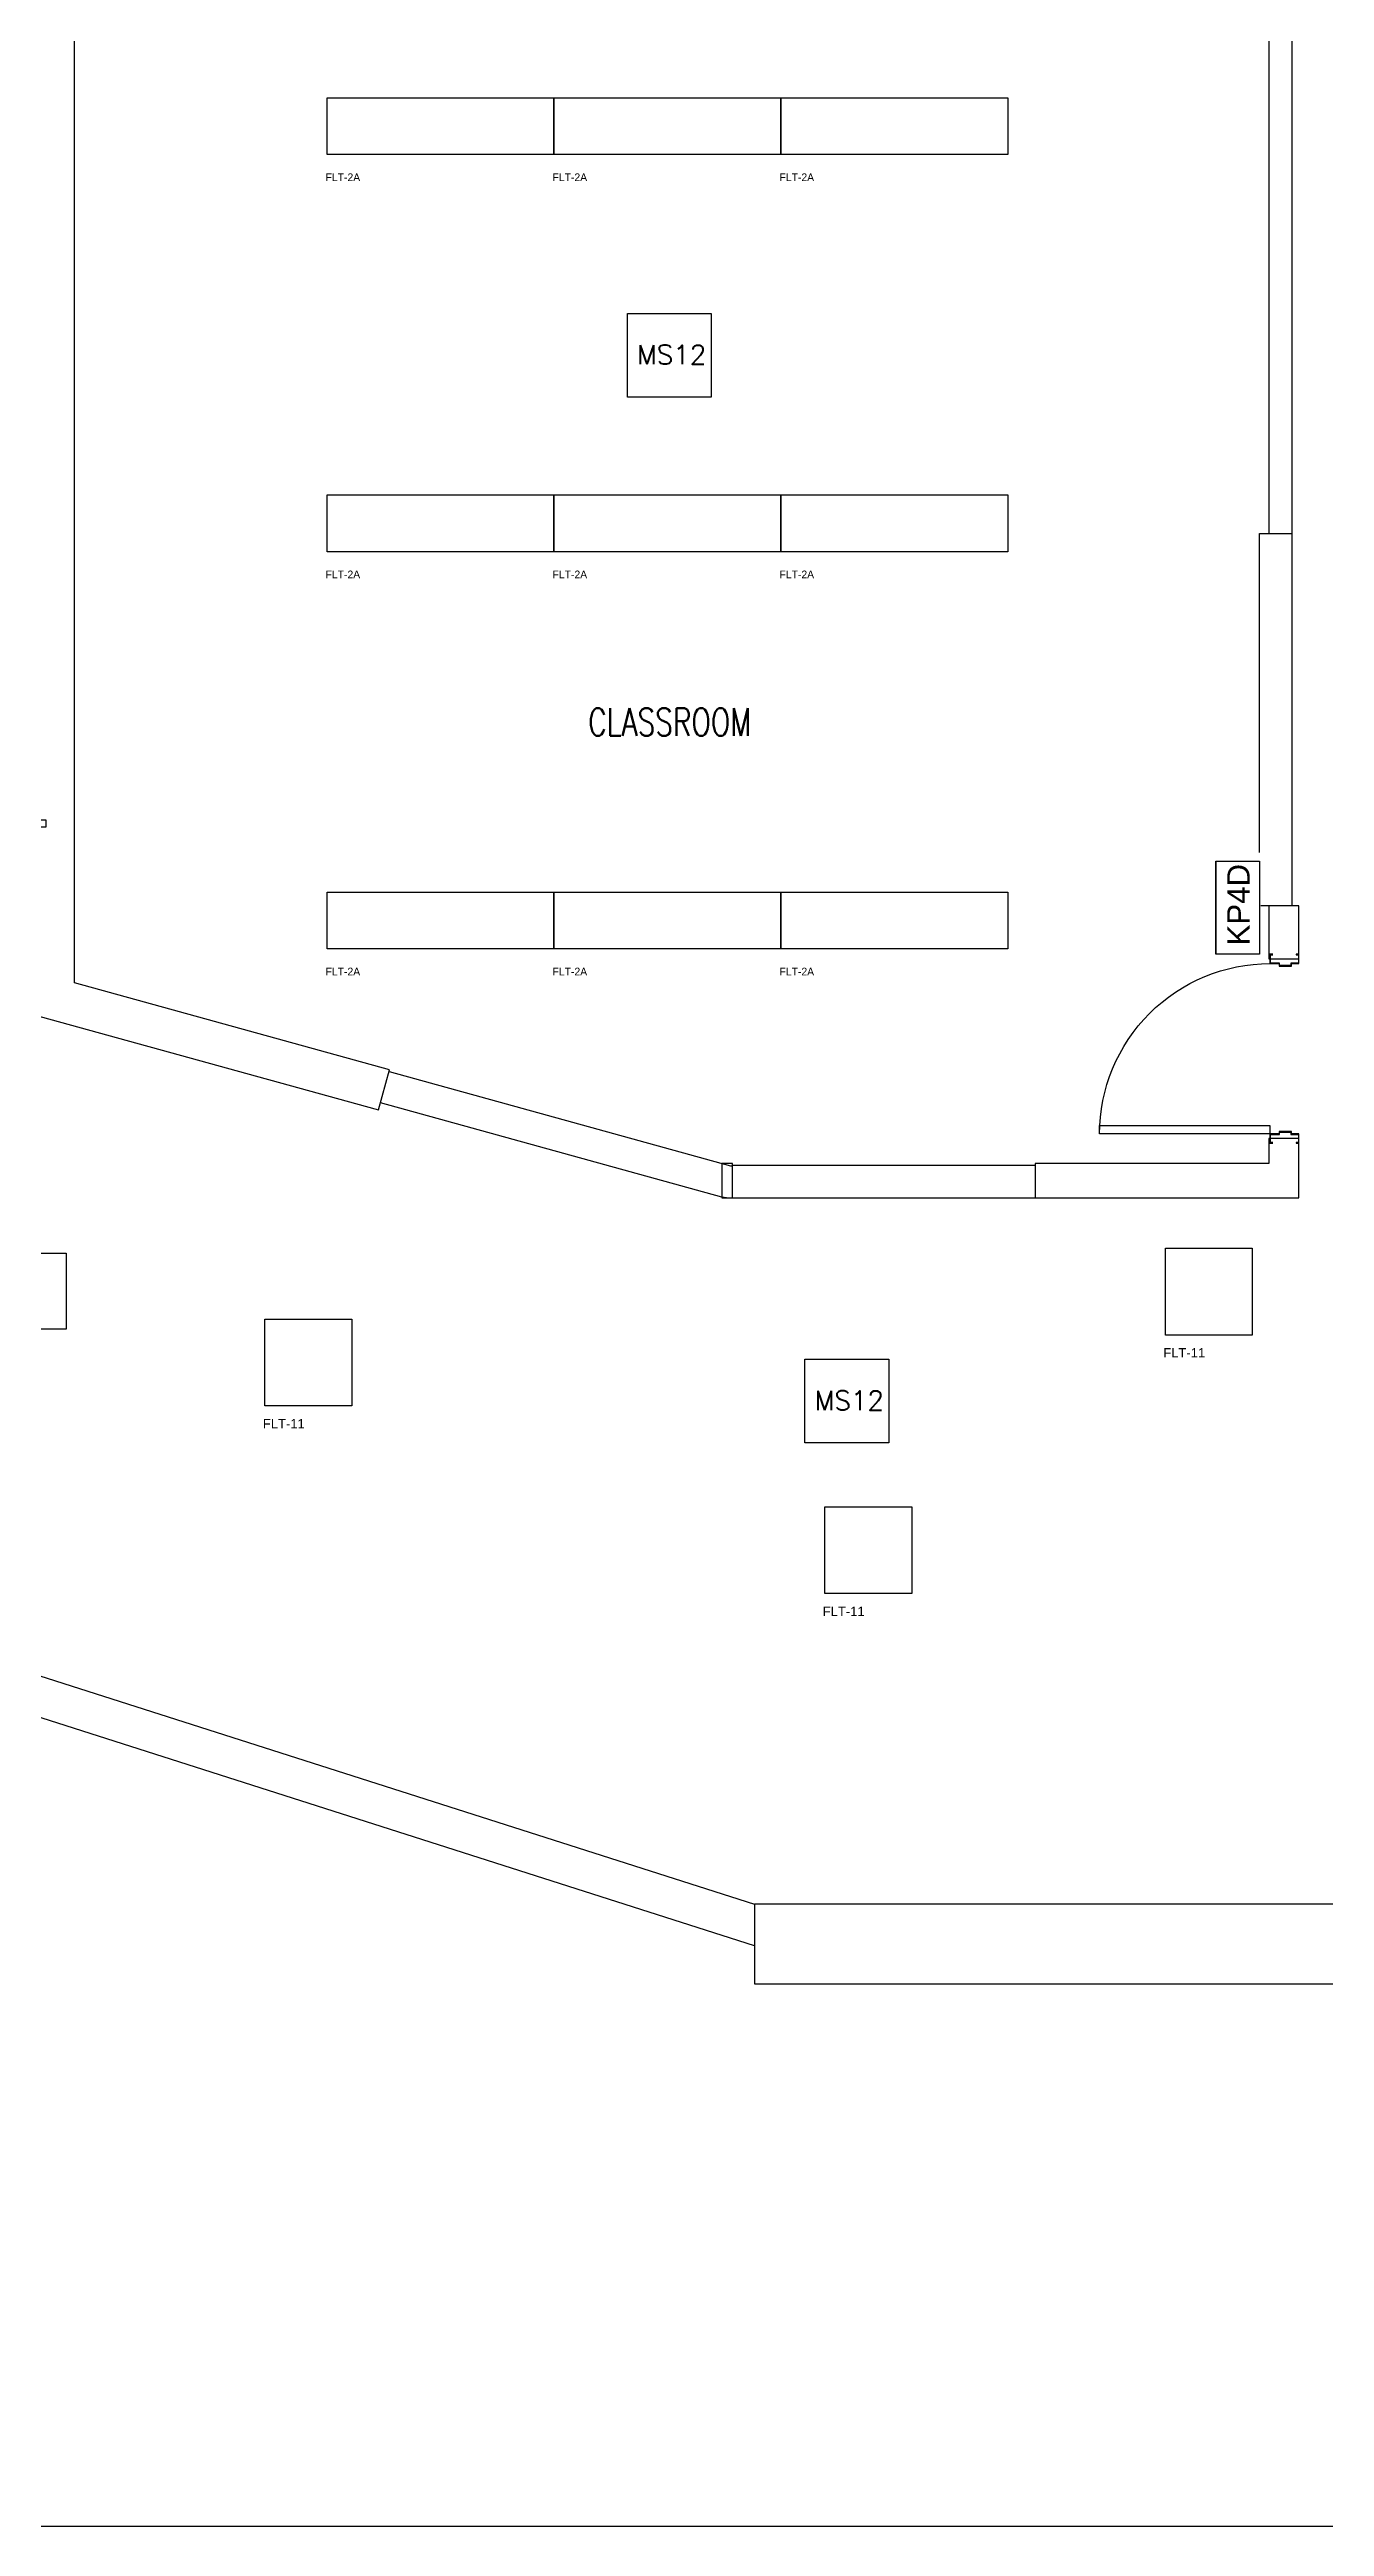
# Model space of a CAD drawing. Header units: feet. Extents: x 0 to 2831, y 0 to 3280.
# Drawn here: x 1637 to 2048, y 0 to 798 of the extents above; entities that cross this region are included whole.
import ezdxf
from ezdxf.enums import TextEntityAlignment as Align

# ---------------------------------------------------------------- set-up
doc = ezdxf.new("R2018")
doc.units = ezdxf.units.FT
doc.header["$MEASUREMENT"] = 0
doc.layers.get('0').update_dxf_attribs({"color": 255})
for name, color, linetype in [('FLT-FIXTURES', 3, 'Continuous'), ('FLT-NOTES', 7, 'Continuous'), ('FLT-PERIPHERALS', 6, 'Continuous')]:
    doc.layers.add(name, color=color, linetype=linetype)
doc.styles.add('SC-TEXT', font='romans.shx', dxfattribs={"width": 0.75})
doc.styles.add('SIMPLEX', font='simplex.shx')
doc.styles.get("Standard").update_dxf_attribs({"font": 'arial.ttf'})

# ---------------------------------------------------------------- blocks, each defined once
blk = doc.blocks.new('FLT-2A')
at = {"layer": 'FLT-FIXTURES'}
blk.add_lwpolyline([(0, 18.29), (73.15, 18.29), (73.15, 0), (0, 0)], close=True, dxfattribs=at)
at = {"lineweight": 30}
blk.add_attdef('FLT-2A', text='', height=4, dxfattribs=at).set_placement((-0.46, -6.08), align=Align.TOP_LEFT)
blk = doc.blocks.new('FLT-11')
at = {"layer": 'FLT-FIXTURES'}
blk.add_lwpolyline([(0, 28), (28, 28), (28, 0), (0, 0)], close=True, dxfattribs=at)
blk.add_attdef('FLT-11', (-0.67, -7.23), '', height=3)
blk = doc.blocks.new('FLT-MS12')
at = {"layer": 'FLT-PERIPHERALS'}
blk.add_lwpolyline([(0, 27), (27, 27), (27, 0), (0, 0)], close=True, dxfattribs=at)
at = {"layer": 'FLT-PERIPHERALS', "insert": (3.08, 16.79), "char_height": 6.21, "attachment_point": 1, "style": 'SIMPLEX'}
blk.add_mtext('MS12', dxfattribs=at)
blk = doc.blocks.new('FLT-KP4D')
at = {"layer": 'FLT-PERIPHERALS', "lineweight": 30, "insert": (2.84, 10.34), "char_height": 7.201, "attachment_point": 1, "bg_fill": 2}
blk.add_mtext('KP4D', dxfattribs=at)
at = {"layer": 'FLT-PERIPHERALS'}
blk.add_lwpolyline([(0, 14), (30, 14), (30, 0), (0, 0)], close=True, dxfattribs=at)

msp = doc.modelspace()

# ---------------------------------------------------------------- linework, layer by layer
msp.add_line((2037.47, 1146.45), (2037.47, 522.4))
for points in [[(0, 3279.74), (2831.29, 3279.74), (2831.29, 0), (0, 0)], [(1864.24, 200.55), (1864.24, 174.93), (2196.27, 174.93), (2196.27, 175.32), (2197.05, 175.32), (2197.05, 174.93), (2283.34, 174.93), (2283.34, 175.32), (2284.12, 175.32), (2284.12, 174.93), (2360.77, 174.93), (2360.77, 173.55), (2386.39, 173.55), (2386.39, 200.55)]]:
    msp.add_lwpolyline(points, close=True)
for points in [[(2030.03, 1026.45), (2030.03, 993.93), (1638.2, 993.93), (1638.2, 941.13), (2030.03, 941.13), (2030.03, 642.4)], [(1226.67, 999.72), (1226.67, 619.91), (1227.2, 619.91), (1227.13, 619.68), (1449.65, 550.07), (1635.86, 550.07), (1635.86, 547.75), (1633.58, 547.75), (1633.58, 486.87), (1743.11, 456.65), (1746.65, 469.49), (1645.04, 497.52), (1645.04, 941.13)], [(2031.35, 506.77), (2030.39, 506.77), (2030.39, 503.77), (2033.33, 503.77), (2033.33, 502.99), (2037.35, 502.99), (2037.35, 503.77), (2039.75, 503.77), (2039.75, 522.4), (2026.97, 522.4), (2026.97, 642.4), (2037.47, 642.4)], [(1068.87, 588.44), (1201.07, 412.48), (1864.24, 200.55)], [(1864.24, 187.13), (1193.21, 401.57), (1058.61, 580.73)], [(2030.03, 522.4), (2030.03, 505.27), (2039.75, 505.27)], [(2039.75, 506.77), (2038.79, 506.77), (2038.79, 506.59), (2039.57, 506.59), (2039.57, 503.95), (2037.17, 503.95), (2037.17, 503.17), (2033.51, 503.17), (2033.51, 503.95), (2030.57, 503.95), (2030.57, 506.59), (2031.35, 506.59)], [(1746.51, 468.97), (1856.52, 438.62), (1856.89, 438.62), (1857.13, 438.8), (1954.71, 438.8)], [(1855.27, 428.3), (1853.73, 428.5), (1743.72, 458.85)], [(2039.75, 447.37), (2030.03, 447.37), (2030.03, 439.34), (1954.71, 439.34), (1954.71, 428.3)], [(1975.49, 448.87), (1975.49, 451.57), (2030.39, 451.57), (2030.39, 445.87), (2031.35, 445.87)], [(2031.35, 446.05), (2030.57, 446.05), (2030.57, 448.69), (2033.51, 448.69), (2033.51, 449.47), (2037.17, 449.47), (2037.17, 448.69), (2039.57, 448.69), (2039.57, 446.05), (2038.79, 446.05), (2038.79, 445.87), (2039.75, 445.87)]]:
    msp.add_lwpolyline(points)
msp.add_lwpolyline([(1857.13, 428.3), (1857.13, 439.34), (1853.75, 439.34), (1853.75, 428.3), (2039.75, 428.3), (2039.75, 448.87), (2037.35, 448.87), (2037.35, 449.65), (2033.33, 449.65), (2033.33, 448.87), (1975.49, 448.87, -0.414214), (2030.39, 503.77)], format="xyb")
at = {"layer": 'FLT-NOTES'}
msp.add_lwpolyline([(1562.74, 410.39), (1642.36, 410.39), (1642.36, 385.94), (1562.74, 385.94)], close=True, dxfattribs=at)

# ---------------------------------------------------------------- block references
at = {"layer": 'FLT-FIXTURES'}
ref = msp.add_blockref('FLT-2A', (1726.47, 764.56), dxfattribs=at)
lines = msp.add_mtext('FLT-2A', dxfattribs={"layer": '0', "insert": (1726, 758.48), "char_height": 2.5, "attachment_point": 1})
ref.add_attrib('FLT-2A', '', (1726, 758.48)).embed_mtext(lines)
ref = msp.add_blockref('FLT-2A', (1799.62, 764.56), dxfattribs=at)
lines = msp.add_mtext('FLT-2A', dxfattribs={"layer": '0', "insert": (1799.16, 758.48), "char_height": 2.5, "attachment_point": 1})
ref.add_attrib('FLT-2A', '', (1799.16, 758.48)).embed_mtext(lines)
ref = msp.add_blockref('FLT-2A', (1872.77, 764.56), dxfattribs=at)
lines = msp.add_mtext('FLT-2A', dxfattribs={"layer": '0', "insert": (1872.31, 758.48), "char_height": 2.5, "attachment_point": 1})
ref.add_attrib('FLT-2A', '', (1872.31, 758.48)).embed_mtext(lines)
ref = msp.add_blockref('FLT-2A', (1726.47, 636.54), dxfattribs=at)
lines = msp.add_mtext('FLT-2A', dxfattribs={"layer": '0', "insert": (1726, 630.46), "char_height": 2.5, "attachment_point": 1})
ref.add_attrib('FLT-2A', '', (1726, 630.46)).embed_mtext(lines)
ref = msp.add_blockref('FLT-2A', (1799.62, 636.54), dxfattribs=at)
lines = msp.add_mtext('FLT-2A', dxfattribs={"layer": '0', "insert": (1799.16, 630.46), "char_height": 2.5, "attachment_point": 1})
ref.add_attrib('FLT-2A', '', (1799.16, 630.46)).embed_mtext(lines)
ref = msp.add_blockref('FLT-2A', (1872.77, 636.54), dxfattribs=at)
lines = msp.add_mtext('FLT-2A', dxfattribs={"layer": '0', "insert": (1872.31, 630.46), "char_height": 2.5, "attachment_point": 1})
ref.add_attrib('FLT-2A', '', (1872.31, 630.46)).embed_mtext(lines)
ref = msp.add_blockref('FLT-2A', (1726.47, 508.52), dxfattribs=at)
lines = msp.add_mtext('FLT-2A', dxfattribs={"layer": '0', "insert": (1726, 502.45), "char_height": 2.5, "attachment_point": 1})
ref.add_attrib('FLT-2A', '', (1726, 502.45)).embed_mtext(lines)
ref = msp.add_blockref('FLT-2A', (1799.62, 508.52), dxfattribs=at)
lines = msp.add_mtext('FLT-2A', dxfattribs={"layer": '0', "insert": (1799.16, 502.45), "char_height": 2.5, "attachment_point": 1})
ref.add_attrib('FLT-2A', '', (1799.16, 502.45)).embed_mtext(lines)
ref = msp.add_blockref('FLT-2A', (1872.77, 508.52), dxfattribs=at)
lines = msp.add_mtext('FLT-2A', dxfattribs={"layer": '0', "insert": (1872.31, 502.45), "char_height": 2.5, "attachment_point": 1})
ref.add_attrib('FLT-2A', '', (1872.31, 502.45)).embed_mtext(lines)
for p in [(1996.68, 384.04), (1706.46, 361.21), (1886.92, 300.7)]:
    msp.add_blockref('FLT-11', p, dxfattribs=at).add_auto_attribs({'FLT-11': 'FLT-11'})
at = {"layer": 'FLT-PERIPHERALS'}
for p in [(1823.27, 686.36), (1880.52, 349.27)]:
    msp.add_blockref('FLT-MS12', p, dxfattribs=at)

# ---------------------------------------------------------------- next in the draw order: block references
at = {"layer": 'FLT-PERIPHERALS', "rotation": 90}
msp.add_blockref('FLT-KP4D', (2026.97, 506.77), dxfattribs=at)

# ---------------------------------------------------------------- next in the draw order: texts
at = {"layer": 'FLT-NOTES', "insert": (1810.64, 586.08), "char_height": 8.852, "width": 84.2224, "attachment_point": 1, "line_spacing_factor": 0.938532, "style": 'SC-TEXT', "bg_fill": 3, "box_fill_scale": 1.25, "bg_fill_color": 7, "bg_fill_transparency": 0}
msp.add_mtext('CLASSROOM', dxfattribs=at)

doc.saveas('drawing.dxf')
